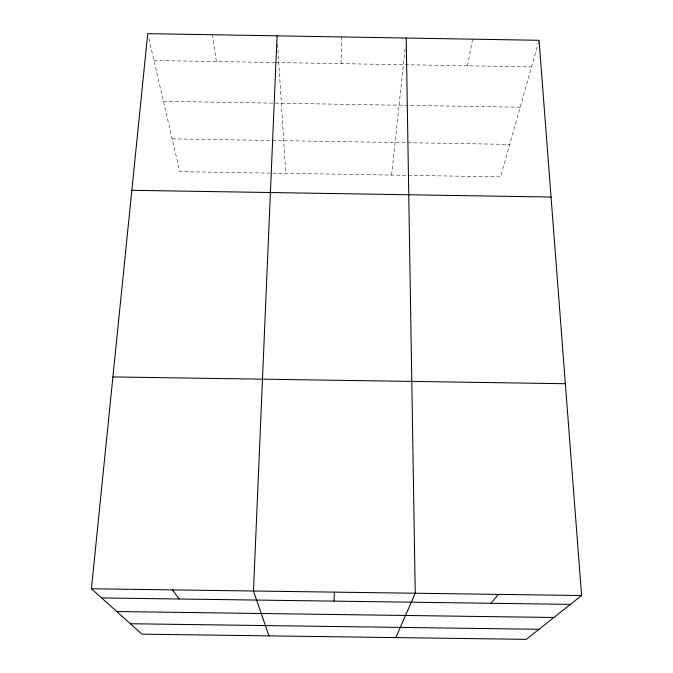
<?xml version="1.0" encoding="UTF-8"?>
<svg xmlns="http://www.w3.org/2000/svg" width="673" height="673" viewBox="0 0 673 673"><rect width="100%" height="100%" fill="white"/><g stroke="black" fill="none" stroke-linecap="round" stroke-linejoin="round"><path stroke-width="0.5" stroke-dasharray="3.37 2.52" d="M341.085 63.666L341.657 36.939M391.627 175.073L405.331 46.244M467.483 65.794L472.648 39.169M538.77 41.28L500.569 176.839L179.767 171.649L148.893 38.622M153.974 60.52L274.601 62.547M275.636 62.564L531.561 66.871M163.438 101.303L520.187 107.226M172.153 138.865L271.303 140.489M272.338 140.506L509.713 144.392M212.424 34.752L216.386 61.571M277.587 44.081L285.764 173.365"/><path stroke-width="1.01" d="M277.066 35.846L253.477 591.012L268.99 635.876M334.001 601.124L334.397 592.122M91.419 588.774L147.732 33.65L539.048 40.296L581.581 595.529L526.32 639.35L141.969 634.151L91.419 588.774L581.581 595.529M395.833 637.583L415.241 593.241L406.198 38.041M490.911 603.277L498.449 594.385M101.623 597.935L570.435 604.371M116.766 611.53L553.879 617.494M130.369 623.736L539.014 629.289M112.913 376.93L565.354 383.719M131.841 190.299L551.052 197.038M172.49 589.893L179.153 598.995"/></g></svg>
